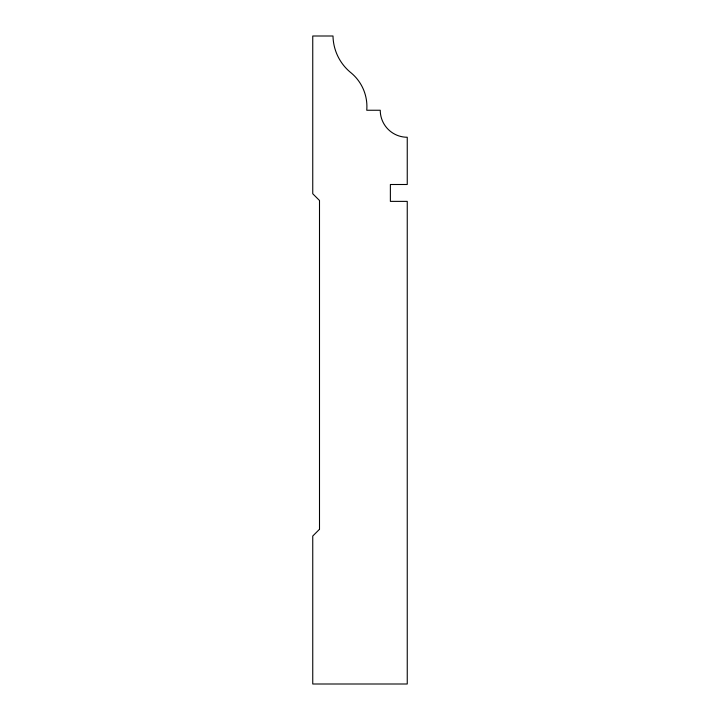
<?xml version="1.0" encoding="UTF-8"?>
<svg xmlns="http://www.w3.org/2000/svg" width="720" height="720" viewBox="0 0 720 720"><rect width="100%" height="100%" fill="white"/><g stroke="black" fill="none" stroke-linecap="round" stroke-linejoin="round"><path stroke-width="1.08" d="M319.5 529.281L312.75 536.031L312.75 684L407.25 684L407.25 201.375L390.375 201.375L390.375 184.5L407.25 184.5L407.25 137.25A27 27 0 0 1 380.25 110.25L366.75 110.25A43.767 43.767 0 0 0 351.297 73.035A48.429 48.429 0 0 1 333 36L312.75 36L312.75 193.743L319.5 200.493L319.5 529.281"/></g></svg>
